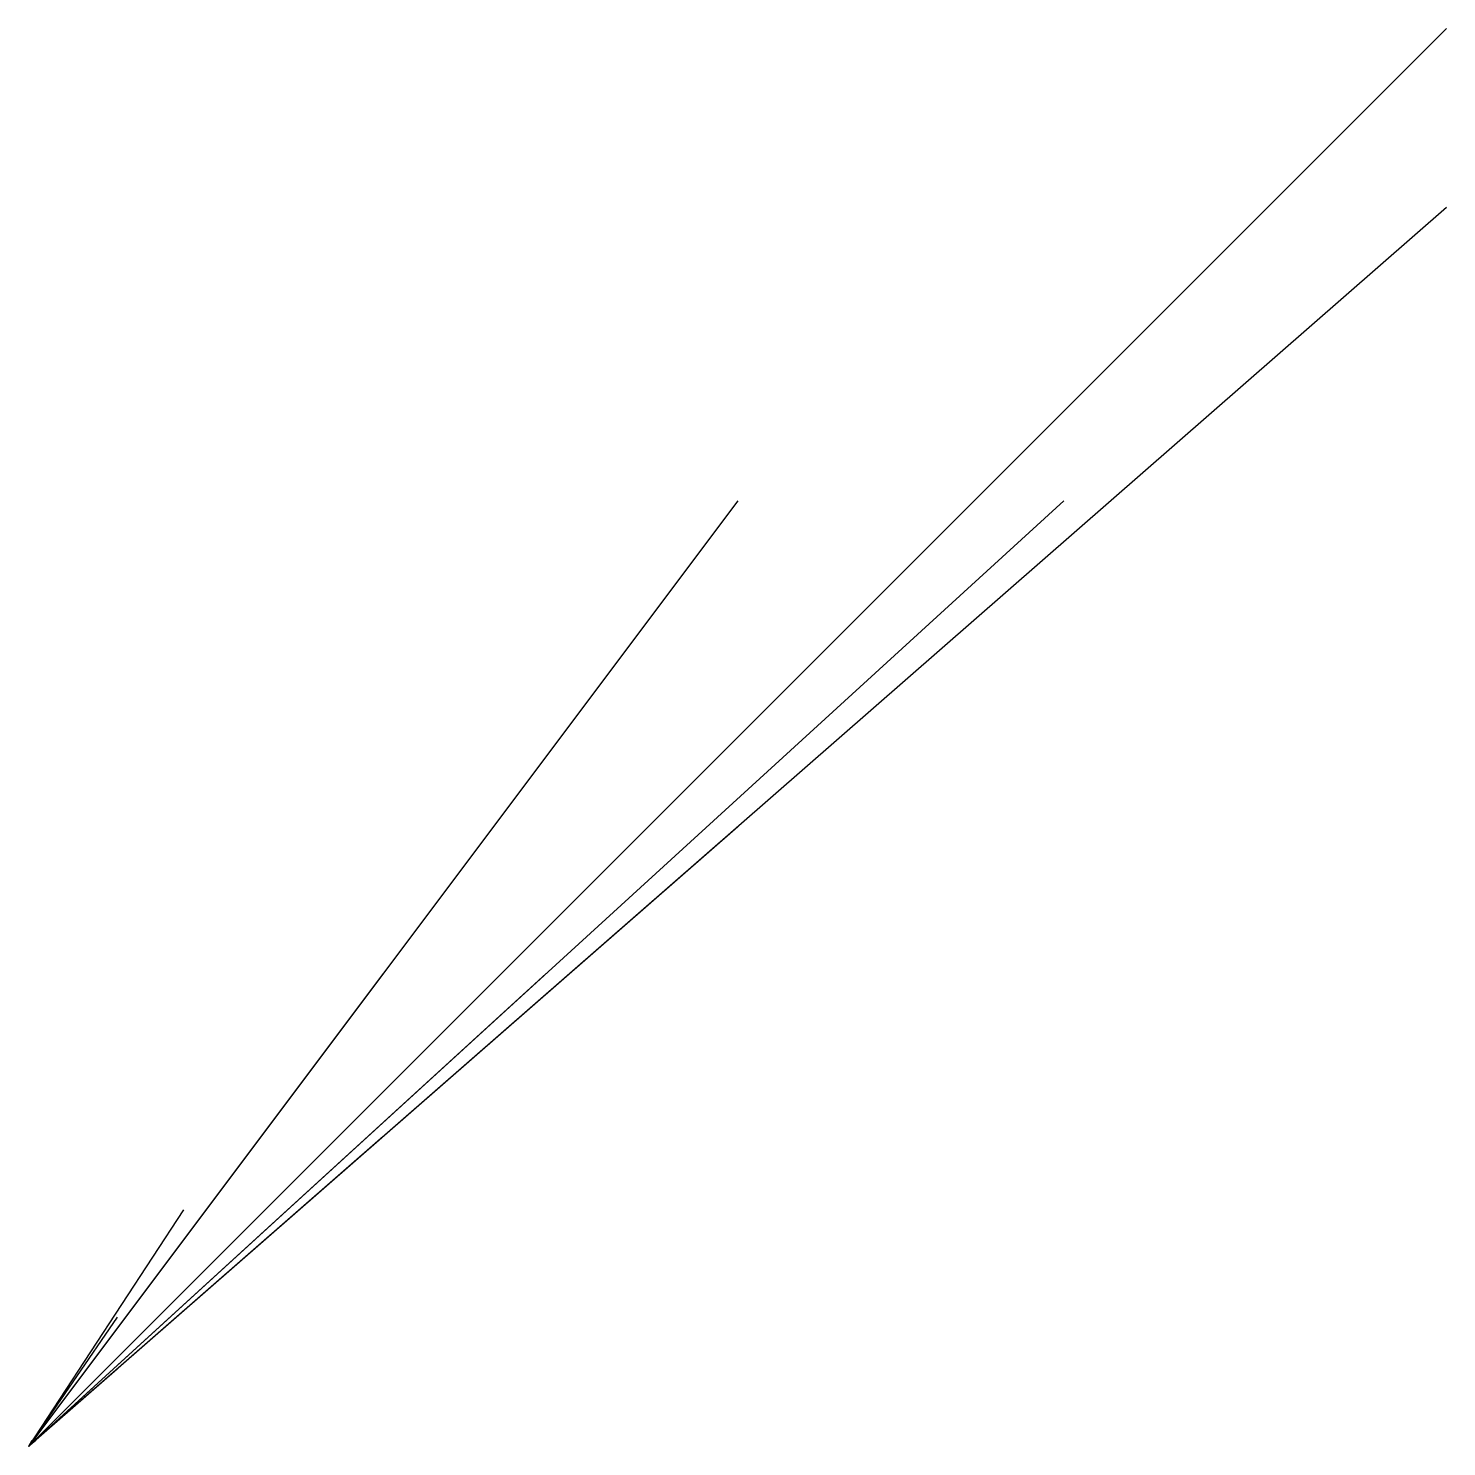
# Model space of a CAD drawing. Header units: metres. Extents: x 0 to 84356, y 0 to 84356.
import ezdxf

# ---------------------------------------------------------------- set-up
doc = ezdxf.new("R2010")
doc.units = ezdxf.units.M

msp = doc.modelspace()

# ---------------------------------------------------------------- linework, layer by layer
at = {"layer": 'MCD_Layer_0'}
for p in [(84355.79689, 84355.796752), (84355.796752, 73706.796752), (73706.796752, 73706.75), (61585.375, 61585.398376), (56260.023376, 56260.023445), (42198.523445, 56260.023445), (61585.398376, 56260.023376), (42198.523445, 42198.523376), (42198.523376, 36874.023376), (36874.023376, 36874), (30803, 30803.011688), (28140.261688, 28140.261723), (21109.511723, 28140.261723), (30803.011688, 28140.261688), (21109.511723, 21109.511688), (21109.511688, 18447.511688), (18447.511688, 18447.5), (15406.625, 15406.630844), (14075.255844, 14075.255861), (9228.755861, 14075.255861), (15406.630844, 14075.255844), (9228.75, 9228.755861), (5282.502931, 7705.815431), (7705.815431, 7705.8125), (5282.502931, 5282.502922), (5282.502922, 4616.940422), (4616.940422, 4616.9375), (3854.1875, 3854.188961), (3521.376461, 3521.376465), (2642.532715, 3521.376465), (3854.188961, 3521.376461), (2642.532715, 2642.532711), (2642.532711, 2309.751461), (2309.751461, 2309.75), (1927.75, 1927.750731), (1761.328856, 1761.328858), (1155.516358, 1761.328858), (1927.750731, 1761.328856), (1155.515625, 1155.516358), (661.273804, 964.187866), (964.187866, 964.1875), (661.273804, 661.273803), (661.273803, 578.07849), (578.07849, 578.078125), (452.515625, 452.515808), (369.30487, 369.304871), (202.796967, 369.304871), (452.515808, 369.30487), (202.796967, 202.796966), (202.796966, 161.19931), (161.19931, 161.199219), (113.207031, 113.207077), (92.406296, 92.406296), (113.207077, 92.406296), (50.739281, 92.406296), (50.739281, 50.739281), (50.739281, 40.339867), (40.339867, 40.339844), (28.321777, 28.321789), (23.121593, 23.121593), (28.321789, 23.121593), (10.094976, 23.121593), (10.094971, 10.094976), (3.17621, 7.085452), (7.085452, 7.085449), (3.17621, 3.17621), (3.17621, 2.526247), (2.526247, 2.526245), (1.545227, 1.545228), (0.947602, 0.947602), (1.545228, 0.947602), (0.294678, 0.947602), (0.294678, 0.294678), (0.294678, 0.191094), (0.191094, 0.191093), (0.096733, 0.096733), (0.059303, 0.059303), (0.096733, 0.059303), (0.011963, 0.059303), (0.011963, 0.011963), (0.004299, 0.004299), (0.000167, 0.004299), (0.000167, 0.000167), (0.000065, 0.000065), (0.000167, 0.000065), (0.000009, 0.000009), (0.000002, 0.000002), (0.000009, 0.000002), (0, 0.000002)]:
    msp.add_line(p, (0, 0), dxfattribs=at)

doc.saveas('drawing.dxf')
